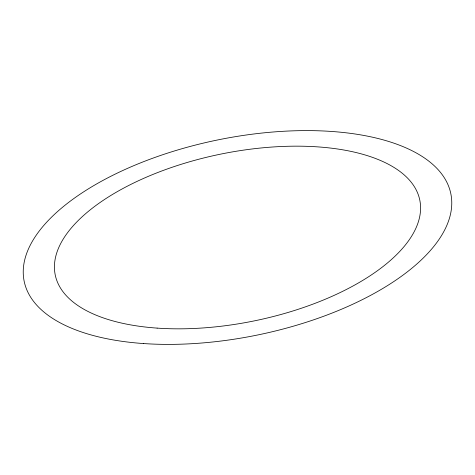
<?xml version="1.0" encoding="UTF-8"?>
<svg xmlns="http://www.w3.org/2000/svg" width="475" height="475" viewBox="0 0 475 475"><rect width="100%" height="100%" fill="white"/><g stroke="black" fill="none" stroke-linecap="round" stroke-linejoin="round"><path stroke-width="0.71" d="M143.438 343.544A217.77 99.542 -11.6 0 0 451.25 196.104A217.77 99.542 -11.6 0 0 117.812 172.847A217.77 99.542 -11.6 0 0 143.438 343.544M157.124 328.112A186.087 85.061 -11.6 0 0 420.149 202.13A186.087 85.061 -11.6 0 0 135.227 182.257A186.087 85.061 -11.6 0 0 157.124 328.112"/></g></svg>
